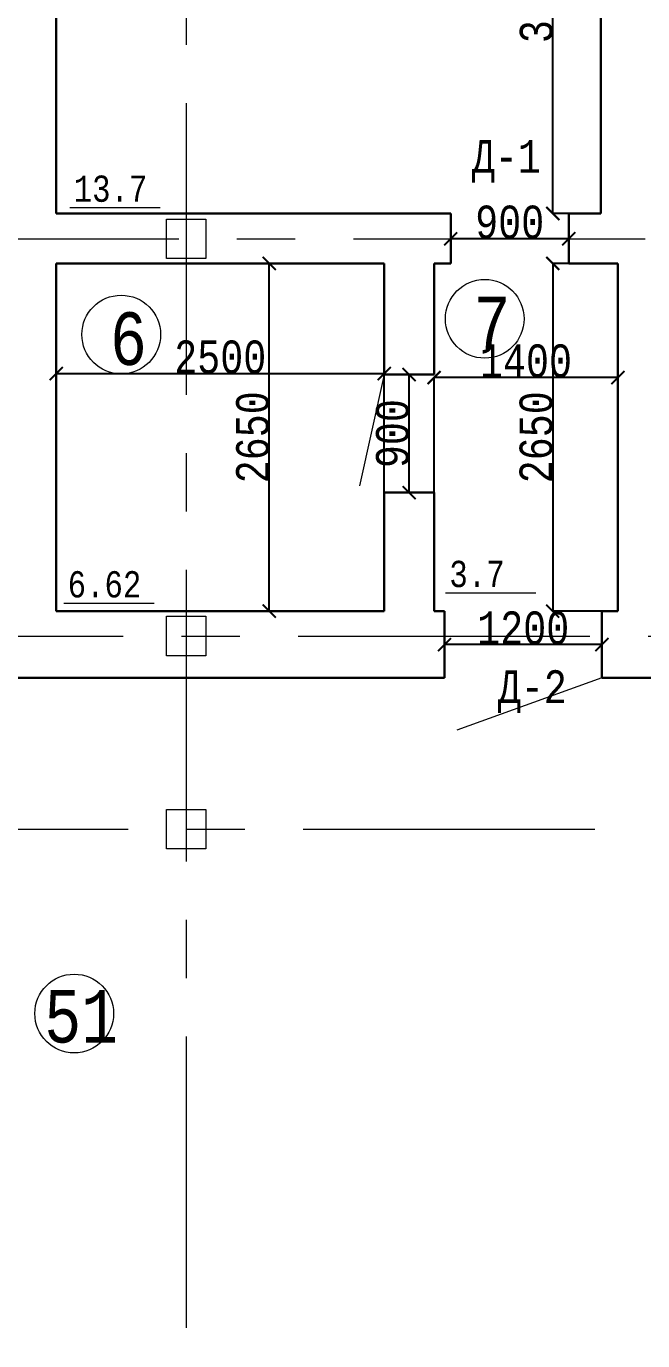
# Model space of a CAD drawing. Header units: millimetres. Extents: x -689206 to 4969298, y -1019800 to 703299.
# Drawn here: x 65225 to 69923, y -214572 to -204555 of the extents above; entities that cross this region are included whole.
import ezdxf

# ---------------------------------------------------------------- set-up
doc = ezdxf.new("R2010")
doc.units = ezdxf.units.MM
doc.linetypes.add('осеваяX2', pattern=[101.6, 63.5, -12.7, 12.7, -12.7])
for name, color, linetype, lineweight in [('несущие', 7, 'Continuous', 30), ('ПЕРЕГОРОДКИ', 252, 'Continuous', 9), ('РАЗМЕРЫ', 7, 'Continuous', 9), ('стены', 7, 'Continuous', 20)]:
    doc.layers.add(name, color=color, linetype=linetype, lineweight=lineweight)
doc.layers.add('четотам', color=7, linetype='Continuous')
doc.styles.add('Аннотативный', font='isocteur.ttf', dxfattribs={"width": 0.7, "height": 250})
doc.dimstyles.new('Аннотативный', dxfattribs={"dimscale": 0, "dimtxt": 250, "dimasz": 100, "dimexe": 1.25, "dimexo": 0.625, "dimtad": 1, "dimdec": 0, "dimtxsty": 'Аннотативный', "dimblk": 'ARCHTICK', "dimcen": 2.5, "dimadec": 0, "dimazin": 0, "dimtfac": 1, "dimtdec": 0, "dimtmove": 0, "dimatfit": 3, "dimfxl": 1, "dimarcsym": 0})

# ---------------------------------------------------------------- blocks, each defined once
blk = doc.blocks.new('_ArchTick')
at = {"color": 0, "linetype": 'ByBlock', "const_width": 0.15}
blk.add_lwpolyline([(-0.5, -0.5), (0.5, 0.5)], dxfattribs=at)
blk = doc.blocks.new('*D2219')
at = {"layer": 'Defpoints', "color": 0, "lineweight": 15, "transparency": 16777216}
for p in [(69238, -202682), (69603, -202682), (69603, -205982)]:
    blk.add_point(p, dxfattribs=at)
at = {"layer": 'стены', "color": 0, "lineweight": -2, "transparency": 16777216}
for p, q in [((69602, -202682), (69237, -202682)), ((69238, -205982), (69238, -202682)), ((69602, -205982), (69237, -205982))]:
    blk.add_line(p, q, dxfattribs=at)
at = {"layer": 'стены', "color": 0, "lineweight": -2, "transparency": 16777216, "xscale": 100, "yscale": 100, "zscale": 100}
for p, rotation in [((69238, -202682), 90), ((69238, -205982), 270)]:
    blk.add_blockref('_ArchTick', p, dxfattribs=dict(at, rotation=rotation))
at = {"layer": 'стены', "color": 0, "lineweight": 5, "transparency": 16777216, "insert": (69113, -204332), "char_height": 250, "attachment_point": 5, "rotation": 90, "style": 'Аннотативный'}
blk.add_mtext('3300', dxfattribs=at)
blk = doc.blocks.new('*D2223')
at = {"layer": 'Defpoints', "color": 0, "lineweight": 15, "transparency": 16777216}
for p in [(68333, -207232), (68333, -208362), (69733, -208362)]:
    blk.add_point(p, dxfattribs=at)
at = {"layer": 'стены', "color": 0, "lineweight": -2, "transparency": 16777216}
for p, q in [((68333, -208361), (68333, -207231)), ((69733, -207232), (68333, -207232)), ((69733, -208361), (69733, -207231))]:
    blk.add_line(p, q, dxfattribs=at)
at = {"layer": 'стены', "color": 0, "lineweight": -2, "transparency": 16777216, "xscale": 100, "yscale": 100, "zscale": 100, "rotation": 180}
blk.add_blockref('_ArchTick', (68333, -207232), dxfattribs=at)
at = {"layer": 'стены', "color": 0, "lineweight": -2, "transparency": 16777216, "xscale": 100, "yscale": 100, "zscale": 100}
blk.add_blockref('_ArchTick', (69733, -207232), dxfattribs=at)
at = {"layer": 'стены', "color": 0, "lineweight": 5, "transparency": 16777216, "insert": (69033, -207106), "char_height": 250, "attachment_point": 5, "style": 'Аннотативный'}
blk.add_mtext('1400', dxfattribs=at)
blk = doc.blocks.new('*D2297')
at = {"layer": 'Defpoints', "color": 0, "lineweight": 15, "transparency": 16777216}
for p in [(67953, -207202), (65453, -209012), (67953, -209012)]:
    blk.add_point(p, dxfattribs=at)
at = {"layer": 'ПЕРЕГОРОДКИ', "color": 0, "lineweight": -2, "transparency": 16777216}
for p, q in [((65453, -209011), (65453, -207201)), ((65453, -207202), (67953, -207202)), ((67953, -209011), (67953, -207201))]:
    blk.add_line(p, q, dxfattribs=at)
at = {"layer": 'ПЕРЕГОРОДКИ', "color": 0, "lineweight": -2, "transparency": 16777216, "xscale": 100, "yscale": 100, "zscale": 100, "rotation": 180}
blk.add_blockref('_ArchTick', (65453, -207202), dxfattribs=at)
at = {"layer": 'ПЕРЕГОРОДКИ', "color": 0, "lineweight": -2, "transparency": 16777216, "xscale": 100, "yscale": 100, "zscale": 100}
blk.add_blockref('_ArchTick', (67953, -207202), dxfattribs=at)
at = {"layer": 'ПЕРЕГОРОДКИ', "color": 0, "lineweight": 5, "transparency": 16777216, "insert": (66703, -207076), "char_height": 250, "attachment_point": 5, "style": 'Аннотативный'}
blk.add_mtext('2500', dxfattribs=at)
blk = doc.blocks.new('*D2298')
at = {"layer": 'Defpoints', "color": 0, "lineweight": 15, "transparency": 16777216}
for p in [(67077, -206362), (67953, -206362), (67953, -209012)]:
    blk.add_point(p, dxfattribs=at)
at = {"layer": 'ПЕРЕГОРОДКИ', "color": 0, "lineweight": -2, "transparency": 16777216}
for p, q in [((67952, -206362), (67076, -206362)), ((67077, -209012), (67077, -206362)), ((67952, -209012), (67076, -209012))]:
    blk.add_line(p, q, dxfattribs=at)
at = {"layer": 'ПЕРЕГОРОДКИ', "color": 0, "lineweight": -2, "transparency": 16777216, "xscale": 100, "yscale": 100, "zscale": 100}
for p, rotation in [((67077, -206362), 90), ((67077, -209012), 270)]:
    blk.add_blockref('_ArchTick', p, dxfattribs=dict(at, rotation=rotation))
at = {"layer": 'ПЕРЕГОРОДКИ', "color": 0, "lineweight": 5, "transparency": 16777216, "insert": (66951, -207687), "char_height": 250, "attachment_point": 5, "rotation": 90, "style": 'Аннотативный'}
blk.add_mtext('2650', dxfattribs=at)
blk = doc.blocks.new('*D2325')
at = {"layer": 'Defpoints', "color": 0, "linetype": 'ByBlock', "lineweight": 15, "transparency": 16777216}
for p in [(68459, -206174), (68459, -206174), (69359, -206174)]:
    blk.add_point(p, dxfattribs=at)
at = {"layer": 'РАЗМЕРЫ', "color": 0, "linetype": 'ByBlock', "lineweight": -2, "transparency": 16777216}
for p, q in [((68459, -206173), (68459, -206173)), ((69359, -206174), (68459, -206174)), ((69359, -206173), (69359, -206173))]:
    blk.add_line(p, q, dxfattribs=at)
at = {"layer": 'РАЗМЕРЫ', "color": 0, "linetype": 'ByBlock', "lineweight": -2, "transparency": 16777216, "xscale": 100, "yscale": 100, "zscale": 100, "rotation": 180}
blk.add_blockref('_ArchTick', (68459, -206174), dxfattribs=at)
at = {"layer": 'РАЗМЕРЫ', "color": 0, "linetype": 'ByBlock', "lineweight": -2, "transparency": 16777216, "xscale": 100, "yscale": 100, "zscale": 100}
blk.add_blockref('_ArchTick', (69359, -206174), dxfattribs=at)
at = {"layer": 'РАЗМЕРЫ', "color": 0, "linetype": 'ByBlock', "lineweight": 5, "transparency": 16777216, "insert": (68909, -206048), "char_height": 250, "attachment_point": 5, "style": 'Аннотативный'}
blk.add_mtext('900', dxfattribs=at)
blk = doc.blocks.new('*D2326')
at = {"layer": 'Defpoints', "color": 0, "linetype": 'ByBlock', "lineweight": 15, "transparency": 16777216}
for p in [(68412, -209202), (68412, -209267), (69612, -209267)]:
    blk.add_point(p, dxfattribs=at)
at = {"layer": 'РАЗМЕРЫ', "color": 0, "linetype": 'ByBlock', "lineweight": -2, "transparency": 16777216}
for p, q in [((68412, -209202), (68412, -209268)), ((69612, -209267), (68412, -209267)), ((69612, -209266), (69612, -209265))]:
    blk.add_line(p, q, dxfattribs=at)
at = {"layer": 'РАЗМЕРЫ', "color": 0, "linetype": 'ByBlock', "lineweight": -2, "transparency": 16777216, "xscale": 100, "yscale": 100, "zscale": 100, "rotation": 180}
blk.add_blockref('_ArchTick', (68412, -209267), dxfattribs=at)
at = {"layer": 'РАЗМЕРЫ', "color": 0, "linetype": 'ByBlock', "lineweight": -2, "transparency": 16777216, "xscale": 100, "yscale": 100, "zscale": 100}
blk.add_blockref('_ArchTick', (69612, -209267), dxfattribs=at)
at = {"layer": 'РАЗМЕРЫ', "color": 0, "linetype": 'ByBlock', "lineweight": 5, "transparency": 16777216, "insert": (69012, -209141), "char_height": 250, "attachment_point": 5, "style": 'Аннотативный'}
blk.add_mtext('1200', dxfattribs=at)
blk = doc.blocks.new('*D2379')
at = {"layer": 'Defpoints', "color": 0, "linetype": 'ByBlock', "lineweight": 15, "transparency": 16777216}
for p in [(69733, -206362), (69237, -209012), (69733, -209012)]:
    blk.add_point(p, dxfattribs=at)
at = {"layer": 'РАЗМЕРЫ', "color": 0, "linetype": 'ByBlock', "lineweight": -2, "transparency": 16777216}
for p, q in [((69732, -206362), (69236, -206362)), ((69237, -206362), (69237, -209012)), ((69732, -209012), (69236, -209012))]:
    blk.add_line(p, q, dxfattribs=at)
at = {"layer": 'РАЗМЕРЫ', "color": 0, "linetype": 'ByBlock', "lineweight": -2, "transparency": 16777216, "xscale": 100, "yscale": 100, "zscale": 100}
for p, rotation in [((69237, -206362), 90), ((69237, -209012), 270)]:
    blk.add_blockref('_ArchTick', p, dxfattribs=dict(at, rotation=rotation))
at = {"layer": 'РАЗМЕРЫ', "color": 0, "linetype": 'ByBlock', "lineweight": 5, "transparency": 16777216, "insert": (69111, -207687), "char_height": 250, "attachment_point": 5, "rotation": 90, "style": 'Аннотативный'}
blk.add_mtext('2650', dxfattribs=at)
blk = doc.blocks.new('*D2368')
at = {"layer": 'Defpoints', "color": 0, "linetype": 'ByBlock', "lineweight": 15, "transparency": 16777216}
for p in [(68143, -207209), (68143, -207209), (68143, -208109)]:
    blk.add_point(p, dxfattribs=at)
at = {"layer": 'РАЗМЕРЫ', "color": 0, "linetype": 'ByBlock', "lineweight": -2, "transparency": 16777216}
for p, q in [((68143, -207209), (68144, -207209)), ((68143, -208109), (68143, -207209)), ((68143, -208109), (68144, -208109))]:
    blk.add_line(p, q, dxfattribs=at)
at = {"layer": 'РАЗМЕРЫ', "color": 0, "linetype": 'ByBlock', "lineweight": -2, "transparency": 16777216, "xscale": 100, "yscale": 100, "zscale": 100}
for p, rotation in [((68143, -207209), 90), ((68143, -208109), 270)]:
    blk.add_blockref('_ArchTick', p, dxfattribs=dict(at, rotation=rotation))
at = {"layer": 'РАЗМЕРЫ', "color": 0, "linetype": 'ByBlock', "lineweight": 5, "transparency": 16777216, "insert": (68017, -207659), "char_height": 250, "attachment_point": 5, "rotation": 90, "style": 'Аннотативный'}
blk.add_mtext('900', dxfattribs=at)

msp = doc.modelspace()

# ---------------------------------------------------------------- linework, layer by layer
at = {"layer": 'несущие', "color": 0}
for p, q in [((67952.8, -208362.1), (67952.8, -209011.5)), ((68332.8, -208362.1), (68332.8, -209011.5)), ((69732.8, -208362.1), (69732.8, -209011.5)), ((65452.8, -209011.5), (67952.8, -209011.5)), ((68332.8, -209011.5), (68411.5, -209011.5)), ((68411.5, -209011.5), (68411.5, -209521.5)), ((69611.5, -209011.5), (69732.8, -209011.5)), ((65050, -209521.5), (68411.5, -209521.5)), ((69611.5, -209521.5), (70241.2, -209521.5))]:
    msp.add_line(p, q, dxfattribs=at)
at = {"layer": 'РАЗМЕРЫ'}
for p, q in [((65557, -205935), (66246.3, -205935)), ((65511, -208950.2), (66200.3, -208950.2)), ((68419.8, -208871.3), (69109.1, -208871.3))]:
    msp.add_line(p, q, dxfattribs=at)
at = {"layer": 'РАЗМЕРЫ', "linetype": 'ByBlock', "lineweight": 9}
msp.add_line((67952.8, -207208.7), (67765.1, -208056.6), dxfattribs=at)
at = {"layer": 'РАЗМЕРЫ', "linetype": 'ByBlock', "lineweight": 30}
for p, q in [((68332.8, -207208.7), (67952.8, -207208.7)), ((67952.8, -208108.7), (68332.8, -208108.7))]:
    msp.add_line(p, q, dxfattribs=at)
at = {"layer": 'стены', "linetype": 'осеваяX2', "lineweight": 5, "ltscale": 35}
for p, q in [((66442.7, -198028.6), (66442.7, -243631.8)), ((46383.8, -206174.1), (108442.7, -206174.1)), ((42404.8, -209201.5), (108442.7, -209201.5)), ((42442.7, -210674.1), (108442.7, -210674.1))]:
    msp.add_line(p, q, dxfattribs=at)
at = {"layer": 'стены', "lineweight": 30}
for p, q in [((65452.8, -205982.1), (65452.8, -202682.1)), ((69602.8, -202682.1), (69602.8, -205982.1)), ((68459.2, -205982.1), (65452.8, -205982.1)), ((68459.2, -206362.1), (68459.2, -205982.1)), ((69452.8, -205982.1), (69359.2, -205982.1)), ((69359.2, -205982.1), (69359.2, -206362.1)), ((69452.8, -205982.1), (69602.8, -205982.1)), ((65452.8, -209011.5), (65452.8, -206362.1)), ((67952.8, -206362.1), (65452.8, -206362.1)), ((65452.8, -206362.1), (67580.8, -206362.1)), ((67952.8, -207208.7), (67952.8, -206362.1)), ((68459.2, -206362.1), (68332.8, -206362.1)), ((68332.8, -207208.7), (68332.8, -206362.1)), ((68332.8, -206362.1), (68332.8, -207208.7)), ((68332.8, -206362.1), (68459.2, -206362.1)), ((69732.8, -206362.1), (69359.2, -206362.1)), ((69359.2, -206362.1), (69732.8, -206362.1)), ((69732.8, -206362.1), (69732.8, -208362.1)), ((67952.8, -208362.1), (67952.8, -208108.7)), ((68332.8, -208362.1), (68332.8, -208108.7)), ((69611.5, -209521.5), (69611.5, -209011.5))]:
    msp.add_line(p, q, dxfattribs=at)
at = {"layer": 'стены'}
for p, q in [((65452.8, -206362.1), (65452.8, -206513.4)), ((65452.8, -207413.4), (65452.8, -209011.5))]:
    msp.add_line(p, q, dxfattribs=at)
at = {"layer": 'стены', "lineweight": 9}
msp.add_line((69611.5, -209521.5), (68506.8, -209918.3), dxfattribs=at)
at = {"layer": 'стены', "lineweight": 20}
for points in [[(66292.7, -206024.1), (66592.7, -206024.1), (66592.7, -206324.1), (66292.7, -206324.1)], [(66292.7, -209051.5), (66592.7, -209051.5), (66592.7, -209351.5), (66292.7, -209351.5)], [(66292.7, -210524.1), (66592.7, -210524.1), (66592.7, -210824.1), (66292.7, -210824.1)]]:
    msp.add_lwpolyline(points, close=True, dxfattribs=at)
at = {"layer": 'четотам', "lineweight": 13}
for centre in [(68718.7, -206784.1), (65948.7, -206904.1), (65589.9, -212078.6)]:
    msp.add_circle(centre, 300, dxfattribs=at)

# ---------------------------------------------------------------- texts
at = {"layer": 'РАЗМЕРЫ', "lineweight": 20, "ltscale": 150, "char_height": 250, "width": 922.913, "attachment_point": 1, "style": 'Аннотативный'}
for s, insert in [('Д-1', (68620, -205421.2)), ('Д-2', (68818.1, -209462.8))]:
    msp.add_mtext(s, dxfattribs=dict(at, insert=insert))
at = {"layer": 'РАЗМЕРЫ', "char_height": 200, "width": 656.117, "attachment_point": 1, "style": 'Аннотативный'}
for s, insert in [('13.7', (65586.3, -205692.2)), ('3.7', (68449.1, -208628.5)), ('6.62', (65540.3, -208707.4))]:
    msp.add_mtext(s, dxfattribs=dict(at, insert=insert))
at = {"layer": 'РАЗМЕРЫ', "lineweight": 13, "ltscale": 150, "char_height": 401.1, "width": 1460, "attachment_point": 1, "style": 'Аннотативный'}
for s, insert in [('7', (68632.8, -206614.4)), ('6', (65862.8, -206734.4)), ('51', (65361.9, -211898.7))]:
    msp.add_mtext(s, dxfattribs=dict(at, insert=insert))

# ---------------------------------------------------------------- dimensions: what is measured, and where the dimension line sits
at = {"layer": 'ПЕРЕГОРОДКИ', "color": 18, "lineweight": 5, "true_color": 0x000000}
dim = msp.add_aligned_dim(p1=(67952.8, -209011.5), p2=(67952.8, -206362.1), distance=876, text='2650', dimstyle='Аннотативный', dxfattribs=at)
dim.commit()
dim.dimension.update_dxf_attribs({"geometry": '*D2298', "text_midpoint": (66951.2, -207686.8)})
dim = msp.add_linear_dim(base=(67952.8, -207201.8), p1=(65452.8, -209011.5), p2=(67952.8, -209011.5), angle=0, dimstyle='Аннотативный', dxfattribs=at)
dim.commit()
dim.dimension.update_dxf_attribs({"geometry": '*D2297', "text_midpoint": (66702.8, -207201.8), "dimtype": 161})
at = {"layer": 'РАЗМЕРЫ', "color": 18, "linetype": 'ByBlock', "lineweight": 5, "true_color": 0x000000}
for base, p1, p2, picture, middle in [((68459.2, -206174.1), (69359.2, -206174.1), (68459.2, -206174.1), '*D2325', (68909.2, -206048.5)), ((68411.5, -209266.5), (69611.5, -209266.5), (68411.5, -209201.5), '*D2326', (69011.5, -209140.9))]:
    dim = msp.add_linear_dim(base=base, p1=p1, p2=p2, dimstyle='Аннотативный', dxfattribs=at)
    dim.commit()
    dim.dimension.update_dxf_attribs({"geometry": picture, "text_midpoint": middle})
at = {"layer": 'РАЗМЕРЫ', "linetype": 'ByBlock', "lineweight": 5}
dim = msp.add_linear_dim(base=(69237.1, -209011.5), p1=(69732.8, -206362.1), p2=(69732.8, -209011.5), angle=90, text='2650', dimstyle='Аннотативный', dxfattribs=at)
dim.commit()
dim.dimension.update_dxf_attribs({"geometry": '*D2379', "text_midpoint": (69111.5, -207686.8)})
dim = msp.add_linear_dim(base=(68142.8, -207208.7), p1=(68142.8, -208108.7), p2=(68142.8, -207208.7), angle=90, dimstyle='Аннотативный', dxfattribs=at)
dim.commit()
dim.dimension.update_dxf_attribs({"geometry": '*D2368', "text_midpoint": (68017.1, -207658.7)})
at = {"layer": 'стены', "lineweight": 5}
dim = msp.add_aligned_dim(p1=(69602.8, -205982.1), p2=(69602.8, -202682.1), distance=364.4, dimstyle='Аннотативный', dxfattribs=at)
dim.commit()
dim.dimension.update_dxf_attribs({"geometry": '*D2219', "text_midpoint": (69112.7, -204332.1)})
dim = msp.add_linear_dim(base=(68332.8, -207231.8), p1=(69732.8, -208362.1), p2=(68332.8, -208362.1), angle=180, dimstyle='Аннотативный', dxfattribs=at)
dim.commit()
dim.dimension.update_dxf_attribs({"geometry": '*D2223', "text_midpoint": (69032.8, -207231.8), "dimtype": 161})

doc.saveas('drawing.dxf')
